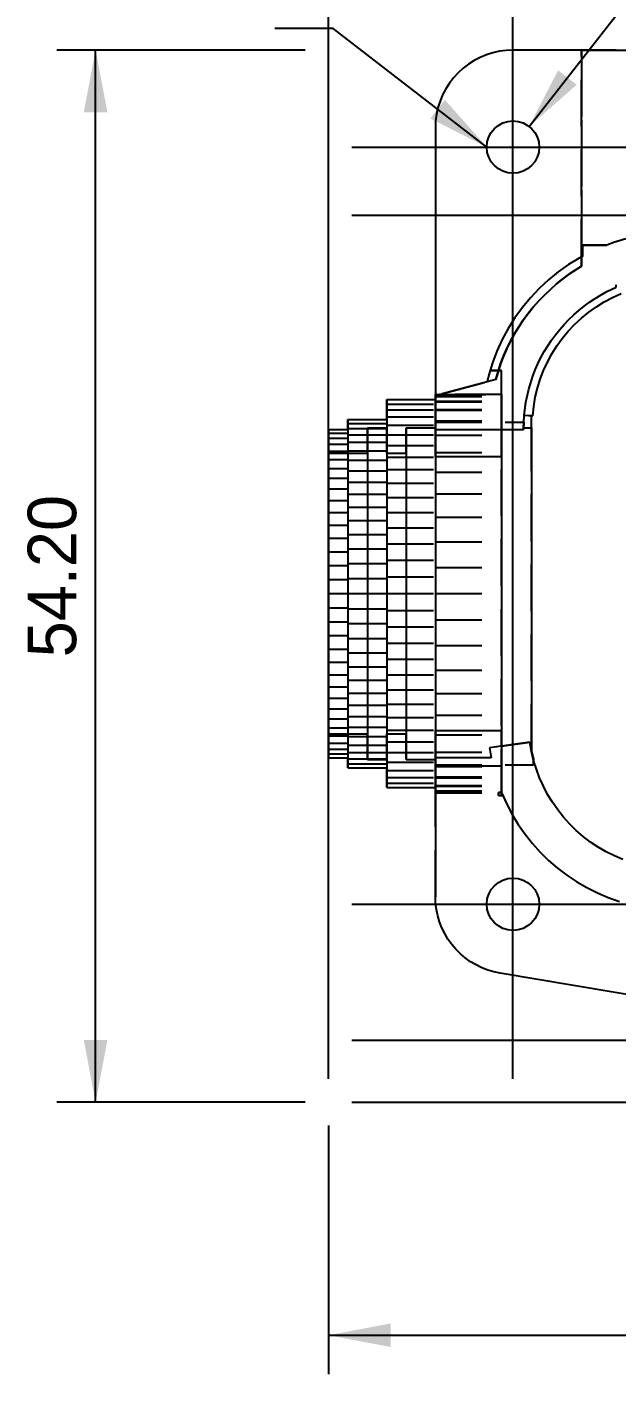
# Model space of a CAD drawing. Header units: millimetres. Extents: x -113 to 601, y 5 to 415.
# Drawn here: x 101.8 to 132.1, y 209.8 to 279.2 of the extents above; entities that cross this region are included whole.
import ezdxf
from ezdxf.enums import TextEntityAlignment as Align

# ---------------------------------------------------------------- set-up
doc = ezdxf.new("R2010")
doc.units = ezdxf.units.MM
doc.linetypes.add('CENTER', pattern=[11.2, 7, -1.4, 1.4, -1.4])
doc.linetypes.add('HIDDEN', pattern=[3.6, 2.4, -1.2])
for name, color, linetype in [('CENTER', 4, 'CENTER'), ('DIM', 3, 'CONTINUOUS'), ('HIDDEN', 8, 'HIDDEN'), ('TEXT', 3, 'CONTINUOUS'), ('VISIBLE', 7, 'CONTINUOUS')]:
    doc.layers.add(name, color=color, linetype=linetype)

msp = doc.modelspace()

# ---------------------------------------------------------------- linework, layer by layer
at = {"layer": 'CENTER'}
for p, q in [((126.817457, 273.4725), (126.817457, 275.95)), ((123.867457, 273), (126.344957, 273)), ((127.289957, 273), (129.767457, 273)), ((126.817457, 270.05), (126.817457, 272.5275)), ((126.817457, 234.4725), (126.817457, 236.95)), ((123.867457, 234), (126.344957, 234)), ((127.289957, 234), (129.767457, 234)), ((126.817457, 231.05), (126.817457, 233.5275))]:
    msp.add_line(p, q, dxfattribs=at)
at = {"layer": 'DIM'}
for p, q in [((127.6486, 274.063815), (158.850168, 314)), ((117.317457, 225), (117.317457, 306.5)), ((117.317457, 225), (117.317457, 300)), ((117.317457, 225), (117.317457, 293.5)), ((126.817457, 225), (126.817457, 293.5)), ((117.317457, 225), (117.317457, 287)), ((126.817457, 225), (126.817457, 287)), ((117.554607, 279.114475), (114.554607, 279.114475)), ((125.467457, 273), (117.554607, 279.114475)), ((116.117457, 278), (103.317457, 278)), ((105.317457, 223.8), (105.317457, 278)), ((118.517457, 273), (200.817457, 273)), ((118.517457, 269.5), (220.317457, 269.5)), ((118.517457, 234), (207.317457, 234)), ((118.517457, 227), (213.817457, 227)), ((116.117457, 223.8), (103.317457, 223.8)), ((118.517457, 223.8), (200.817457, 223.8)), ((118.517457, 223.8), (207.317457, 223.8)), ((118.517457, 223.8), (213.817457, 223.8)), ((118.517457, 223.8), (220.317457, 223.8)), ((117.317457, 222.6), (117.317457, 209.8)), ((117.317457, 211.8), (190.817457, 211.8))]:
    msp.add_line(p, q, dxfattribs=at)
for points in [[(105.317457, 278), (104.709457, 274.8), (105.925457, 274.8)], [(127.6486, 274.063815), (130.097828, 276.211127), (129.139607, 276.959771)], [(125.467457, 273), (123.307106, 275.437733), (122.563585, 274.475531)], [(105.317457, 223.8), (105.925457, 227), (104.709457, 227)], [(117.317457, 211.8), (120.517457, 211.192), (120.517457, 212.408)]]:
    msp.add_solid(points, dxfattribs=at)
at = {"layer": 'HIDDEN'}
for p, q in [((130.353457, 278), (126.817457, 278)), ((130.353457, 278), (130.353457, 267.353822)), ((130.353457, 266.87), (130.353457, 278)), ((130.357457, 278), (130.353457, 278)), ((130.357457, 267.355938), (130.357457, 278)), ((130.357457, 278), (168.387457, 278)), ((130.357457, 267.355938), (130.357457, 278)), ((122.817457, 274), (122.817457, 258.88914)), ((130.417457, 267.387673), (130.417457, 267.95)), ((130.417457, 267.387673), (130.417457, 267.95)), ((131.644578, 267.95), (130.417457, 267.95)), ((130.417457, 267.95), (131.644578, 267.95)), ((132.010276, 268.08582), (131.644578, 267.95)), ((132.010276, 268.08582), (131.644578, 267.95)), ((132.634168, 268.272107), (132.010276, 268.08582)), ((132.217457, 268.147682), (132.010276, 268.08582)), ((130.230103, 267.288578), (129.675684, 266.947164)), ((130.230103, 267.288578), (129.675684, 266.947164)), ((130.417457, 267.387673), (130.230103, 267.288578)), ((130.353457, 267.353822), (130.230103, 267.288578)), ((130.353457, 267.353822), (130.357457, 267.355938)), ((130.353457, 267.353822), (130.353457, 266.87)), ((130.417457, 267.387673), (130.357457, 267.355938)), ((129.144782, 266.57022), (128.63967, 266.15936)), ((129.144782, 266.57022), (128.63967, 266.15936)), ((129.675684, 266.947164), (129.144782, 266.57022)), ((129.675684, 266.947164), (129.144782, 266.57022)), ((129.730457, 266.468), (129.389457, 266.218)), ((129.389457, 266.218), (129.730457, 266.468)), ((130.353457, 266.87), (129.730457, 266.468)), ((129.730457, 266.468), (130.353457, 266.87)), ((128.63967, 266.15936), (128.162511, 265.716344)), ((128.63967, 266.15936), (128.162511, 265.716344)), ((129.059457, 265.953), (128.741457, 265.674)), ((128.741457, 265.674), (129.059457, 265.953)), ((129.389457, 266.218), (129.059457, 265.953)), ((129.059457, 265.953), (129.389457, 266.218)), ((127.715348, 265.243069), (127.300096, 264.741562)), ((127.715348, 265.243069), (127.300096, 264.741562)), ((128.162511, 265.716344), (127.715348, 265.243069)), ((128.162511, 265.716344), (127.715348, 265.243069)), ((128.143457, 265.076), (127.864457, 264.758)), ((127.864457, 264.758), (128.143457, 265.076)), ((128.435457, 265.382), (128.143457, 265.076)), ((128.143457, 265.076), (128.435457, 265.382)), ((128.741457, 265.674), (128.435457, 265.382)), ((128.435457, 265.382), (128.741457, 265.674)), ((127.300096, 264.741562), (126.918534, 264.213969)), ((127.300096, 264.741562), (126.918534, 264.213969)), ((127.599457, 264.428), (127.349457, 264.087)), ((127.349457, 264.087), (127.599457, 264.428)), ((127.864457, 264.758), (127.599457, 264.428)), ((127.599457, 264.428), (127.864457, 264.758)), ((126.918534, 264.213969), (126.572294, 263.662551)), ((126.918534, 264.213969), (126.572294, 263.662551)), ((127.114457, 263.736), (126.895457, 263.374)), ((126.895457, 263.374), (127.114457, 263.736)), ((127.349457, 264.087), (127.114457, 263.736)), ((127.114457, 263.736), (127.349457, 264.087)), ((126.262861, 263.089668), (125.991558, 262.497774)), ((126.262861, 263.089668), (125.991558, 262.497774)), ((126.572294, 263.662551), (126.262861, 263.089668)), ((126.572294, 263.662551), (126.262861, 263.089668)), ((126.692457, 263.003), (126.505457, 262.624)), ((126.505457, 262.624), (126.692457, 263.003)), ((126.895457, 263.374), (126.692457, 263.003)), ((126.692457, 263.003), (126.895457, 263.374)), ((125.991558, 262.497774), (125.759548, 261.889403)), ((125.991558, 262.497774), (125.759548, 261.889403)), ((126.505457, 262.624), (126.334457, 262.237)), ((126.334457, 262.237), (126.505457, 262.624)), ((125.759548, 261.889403), (125.567824, 261.267161)), ((125.759548, 261.889403), (125.639566, 261.5)), ((126.181457, 261.843), (125.927457, 261.036)), ((125.927457, 261.036), (126.181457, 261.843)), ((126.334457, 262.237), (126.181457, 261.843)), ((126.181457, 261.843), (126.334457, 262.237)), ((123.024298, 260.25), (125.927457, 261.036)), ((125.484334, 260.916029), (123.024298, 260.25)), ((125.567824, 261.267161), (125.484334, 260.916029)), ((125.567824, 261.267161), (125.484334, 260.916029)), ((125.927457, 261.036), (125.484334, 260.916029)), ((125.639566, 261.5), (125.567824, 261.267161)), ((125.639566, 261.5), (126.217457, 261.5)), ((126.217457, 261.5), (125.639566, 261.5)), ((126.217457, 260.25), (126.217457, 261.5)), ((126.217457, 239.6), (126.217457, 261.5)), ((122.817457, 260.254807), (122.817457, 260.174636)), ((122.817457, 260.254807), (123.042053, 260.254807)), ((122.817457, 260.158143), (122.817457, 260.254807)), ((123.024298, 260.25), (123.042053, 260.254807)), ((123.042053, 260.254807), (123.024298, 260.25)), ((126.217457, 260.25), (123.024298, 260.25)), ((126.217457, 260.25), (123.024298, 260.25)), ((123.024298, 260.25), (126.217457, 260.25)), ((123.024298, 260.25), (126.217457, 260.25)), ((126.217457, 260.25), (126.217457, 260.174636)), ((126.217457, 260.158143), (126.217457, 260.25)), ((126.217457, 258.88914), (126.217457, 260.25)), ((120.317457, 259.993749), (120.317457, 259.765424)), ((120.317457, 259.765424), (120.317457, 259.468173)), ((120.317457, 259.765424), (122.817457, 259.765424)), ((122.817457, 260.174636), (126.217457, 260.174636)), ((122.817457, 260.174636), (122.817457, 259.97769)), ((122.817457, 260.158143), (126.217457, 260.158143)), ((122.817457, 259.886312), (122.817457, 260.158143)), ((122.817457, 259.993749), (122.817457, 259.9396)), ((122.817457, 259.97769), (122.817457, 259.993749)), ((122.817457, 259.97769), (122.817457, 259.9396)), ((122.817457, 258.546381), (122.817457, 259.97769)), ((122.817457, 259.9396), (122.817457, 259.870039)), ((122.817457, 259.9396), (122.817457, 259.919014)), ((122.817457, 259.919014), (122.817457, 259.870039)), ((122.817457, 259.919014), (126.217457, 259.919014)), ((122.817457, 259.886312), (126.217457, 259.886312)), ((122.817457, 259.444), (122.817457, 259.886312)), ((122.817457, 259.870039), (122.817457, 259.765424)), ((122.817457, 259.870039), (122.817457, 259.518525)), ((122.817457, 259.765424), (122.817457, 259.518525)), ((126.217457, 260.174636), (126.217457, 259.919014)), ((126.217457, 259.886312), (126.217457, 260.158143)), ((126.217457, 259.919014), (126.217457, 259.492348)), ((126.217457, 259.444), (126.217457, 259.886312)), ((127.39051, 259.193817), (127.477457, 259.855)), ((118.317457, 258.969732), (118.317457, 258.76903)), ((120.317457, 259.468173), (120.317457, 259.104095)), ((120.317457, 259.468173), (122.817457, 259.468173)), ((120.317457, 259.104095), (120.317457, 258.67576)), ((120.317457, 259.104095), (122.817457, 259.104095)), ((120.317457, 258.969732), (120.317457, 258.76903)), ((122.817457, 259.518525), (122.817457, 259.481676)), ((122.817457, 259.518525), (122.817457, 259.492348)), ((122.817457, 259.492348), (122.817457, 259.481676)), ((122.817457, 259.492348), (126.217457, 259.492348)), ((122.817457, 259.481676), (122.817457, 259.468173)), ((122.817457, 259.481676), (122.817457, 258.961657)), ((122.817457, 259.468173), (122.817457, 259.104095)), ((122.817457, 259.444), (126.217457, 259.444)), ((122.817457, 258.88914), (122.817457, 259.444)), ((122.817457, 259.104095), (122.817457, 258.961657)), ((122.817457, 258.961657), (122.817457, 258.824906)), ((122.817457, 258.961657), (122.817457, 258.901995)), ((122.817457, 258.901995), (122.817457, 258.824906)), ((122.817457, 258.901995), (126.217457, 258.901995)), ((122.817457, 258.88914), (126.217457, 258.88914)), ((126.217457, 259.492348), (126.217457, 258.901995)), ((126.217457, 258.88914), (126.217457, 259.444)), ((126.217457, 258.901995), (126.217457, 258.158136)), ((127.360218, 258.546381), (127.386457, 259.163)), ((127.386457, 259.163), (127.39051, 259.193817)), ((127.39051, 259.193817), (127.767457, 259.167458)), ((127.767457, 241.901693), (127.767457, 259.167458)), ((127.767457, 259.167458), (127.835362, 259.16271)), ((117.317457, 258.456719), (117.317457, 258.260016)), ((117.317457, 258.260016), (118.317457, 258.260016)), ((117.317457, 258.260016), (117.317457, 258.005535)), ((118.317457, 258.76903), (118.317457, 258.505807)), ((118.317457, 258.76903), (120.317457, 258.76903)), ((118.317457, 258.505807), (118.317457, 258.181938)), ((118.317457, 258.505807), (120.317457, 258.505807)), ((118.317457, 258.456719), (118.317457, 258.260016)), ((118.317457, 258.260016), (118.317457, 258.005535)), ((118.317457, 258.181938), (118.317457, 257.799734)), ((118.317457, 258.181938), (120.317457, 258.181938)), ((119.317457, 258.546381), (119.317457, 250)), ((120.317457, 258.76903), (120.317457, 258.505807)), ((120.317457, 258.67576), (120.317457, 258.186192)), ((120.317457, 258.67576), (122.817457, 258.67576)), ((120.317457, 258.546381), (120.317457, 250)), ((120.317457, 258.505807), (120.317457, 258.181938)), ((120.317457, 258.186192), (120.317457, 257.638844)), ((120.317457, 258.186192), (122.817457, 258.186192)), ((120.317457, 258.181938), (120.317457, 257.799734)), ((121.317457, 258.546381), (121.317457, 250)), ((122.817457, 257.056247), (122.817457, 258.825)), ((122.817457, 258.825), (122.817457, 258.546381)), ((122.817457, 258.825), (127.372074, 258.825)), ((122.817457, 258.824906), (122.817457, 258.67576)), ((122.817457, 258.824906), (122.817457, 258.168033)), ((122.817457, 258.67576), (122.817457, 258.186192)), ((122.817457, 258.458), (126.217457, 258.458)), ((122.817457, 258.186192), (122.817457, 258.168033)), ((122.817457, 258.168033), (122.817457, 258.115162)), ((122.817457, 258.168033), (122.817457, 258.158136)), ((122.817457, 258.158136), (122.817457, 258.115162)), ((122.817457, 258.158136), (126.217457, 258.158136)), ((126.217457, 258.458), (127.356457, 258.458)), ((126.217457, 258.158136), (126.217457, 257.273597)), ((127.372075, 258.825), (127.356457, 258.458)), ((127.360218, 258.546381), (127.372075, 258.825)), ((117.317457, 258.005535), (118.317457, 258.005535)), ((117.317457, 258.005535), (117.317457, 257.695056)), ((117.317457, 257.695056), (117.317457, 257.330749)), ((117.317457, 257.695056), (118.317457, 257.695056)), ((118.317457, 258.005535), (118.317457, 257.695056)), ((118.317457, 257.799734), (118.317457, 257.36192)), ((118.317457, 257.799734), (120.317457, 257.799734)), ((118.317457, 257.695056), (118.317457, 257.330749)), ((120.317457, 257.799734), (120.317457, 257.36192)), ((120.317457, 257.638844), (120.317457, 257.037582)), ((120.317457, 257.638844), (122.817457, 257.638844)), ((122.817457, 258.115162), (122.817457, 257.638844)), ((122.817457, 258.115162), (122.817457, 257.374263)), ((122.817457, 257.638844), (122.817457, 257.374263)), ((117.317457, 257.330749), (117.317457, 256.915164)), ((117.317457, 257.330749), (118.317457, 257.330749)), ((117.317457, 256.915164), (117.317457, 256.451208)), ((117.317457, 256.915164), (118.317457, 256.915164)), ((118.317457, 257.36192), (118.317457, 256.871616)), ((118.317457, 257.36192), (120.317457, 257.36192)), ((118.317457, 257.330749), (118.317457, 256.915164)), ((118.317457, 256.915164), (118.317457, 256.451208)), ((118.317457, 256.871616), (118.317457, 256.332319)), ((118.317457, 256.871616), (120.317457, 256.871616)), ((120.317457, 257.36192), (120.317457, 256.871616)), ((120.317457, 257.037582), (120.317457, 256.386647)), ((120.317457, 257.037582), (122.817457, 257.037582)), ((120.317457, 256.871616), (120.317457, 256.332319)), ((122.817457, 257.374263), (122.817457, 257.18868)), ((122.817457, 257.374263), (122.817457, 257.273597)), ((122.817457, 257.273597), (122.817457, 257.18868)), ((122.817457, 257.273597), (126.217457, 257.273597)), ((122.817457, 257.18868), (122.817457, 257.037582)), ((122.817457, 257.18868), (122.817457, 256.307282)), ((122.817457, 257.037582), (122.817457, 256.386647)), ((126.217457, 257.273597), (126.217457, 256.263632)), ((117.317457, 256.451208), (117.317457, 255.942126)), ((117.317457, 256.451208), (118.317457, 256.451208)), ((118.317457, 256.451208), (118.317457, 255.942126)), ((118.317457, 256.332319), (118.317457, 255.747874)), ((118.317457, 256.332319), (120.317457, 256.332319)), ((120.317457, 256.386647), (120.317457, 255.690636)), ((120.317457, 256.386647), (122.817457, 256.386647)), ((120.317457, 256.332319), (120.317457, 255.747874)), ((122.817457, 256.386647), (122.817457, 256.307282)), ((122.817457, 256.307282), (122.817457, 256.148974)), ((122.817457, 256.307282), (122.817457, 256.263632)), ((122.817457, 256.263632), (122.817457, 256.148974)), ((122.817457, 256.263632), (126.217457, 256.263632)), ((122.817457, 256.148974), (122.817457, 255.690636)), ((122.817457, 256.148974), (122.817457, 255.272256)), ((126.217457, 256.263632), (126.217457, 255.145657)), ((117.317457, 255.942126), (117.317457, 255.391479)), ((117.317457, 255.942126), (118.317457, 255.942126)), ((117.317457, 255.391479), (117.317457, 254.803119)), ((117.317457, 255.391479), (118.317457, 255.391479)), ((118.317457, 255.942126), (118.317457, 255.391479)), ((118.317457, 255.747874), (118.317457, 255.122447)), ((118.317457, 255.747874), (120.317457, 255.747874)), ((118.317457, 255.391479), (118.317457, 254.803119)), ((120.317457, 255.747874), (120.317457, 255.122447)), ((120.317457, 255.690636), (120.317457, 254.954459)), ((120.317457, 255.690636), (122.817457, 255.690636)), ((122.817457, 255.690636), (122.817457, 255.272256)), ((117.317457, 254.803119), (117.317457, 254.181161)), ((117.317457, 254.803119), (118.317457, 254.803119)), ((118.317457, 255.122447), (118.317457, 254.460498)), ((118.317457, 255.122447), (120.317457, 255.122447)), ((118.317457, 254.803119), (118.317457, 254.181161)), ((120.317457, 255.122447), (120.317457, 254.460498)), ((120.317457, 254.954459), (120.317457, 254.183314)), ((120.317457, 254.954459), (122.817457, 254.954459)), ((122.817457, 255.272256), (122.817457, 255.074168)), ((122.817457, 255.272256), (122.817457, 255.145657)), ((122.817457, 255.145657), (122.817457, 255.074168)), ((122.817457, 255.145657), (126.217457, 255.145657)), ((122.817457, 255.074168), (122.817457, 254.954459)), ((122.817457, 255.074168), (122.817457, 254.023729)), ((122.817457, 254.954459), (122.817457, 254.183314)), ((126.217457, 255.145657), (126.217457, 253.93895)), ((117.317457, 254.181161), (117.317457, 253.529956)), ((117.317457, 254.181161), (118.317457, 254.181161)), ((118.317457, 254.460498), (118.317457, 253.766747)), ((118.317457, 254.460498), (120.317457, 254.460498)), ((118.317457, 254.181161), (118.317457, 253.529956)), ((120.317457, 254.460498), (120.317457, 253.766747)), ((120.317457, 254.183314), (120.317457, 253.382642)), ((120.317457, 254.183314), (122.817457, 254.183314)), ((122.817457, 254.183314), (122.817457, 254.023729)), ((122.817457, 254.023729), (122.817457, 253.791532)), ((122.817457, 254.023729), (122.817457, 253.93895)), ((117.317457, 253.529956), (117.317457, 252.85406)), ((117.317457, 253.529956), (118.317457, 253.529956)), ((118.317457, 253.766747), (118.317457, 253.04614)), ((118.317457, 253.766747), (120.317457, 253.766747)), ((118.317457, 253.529956), (118.317457, 252.85406)), ((120.317457, 253.766747), (120.317457, 253.04614)), ((120.317457, 253.382642), (120.317457, 252.558096)), ((120.317457, 253.382642), (122.817457, 253.382642)), ((122.817457, 253.93895), (122.817457, 253.791532)), ((122.817457, 253.93895), (126.217457, 253.93895)), ((122.817457, 253.791532), (122.817457, 253.382642)), ((122.817457, 253.791532), (122.817457, 252.775131)), ((122.817457, 253.382642), (122.817457, 252.775131)), ((126.217457, 253.93895), (126.217457, 252.66432)), ((117.317457, 252.85406), (117.317457, 252.158199)), ((117.317457, 252.85406), (118.317457, 252.85406)), ((118.317457, 253.04614), (118.317457, 252.303814)), ((118.317457, 253.04614), (120.317457, 253.04614)), ((118.317457, 252.85406), (118.317457, 252.158199)), ((120.317457, 253.04614), (120.317457, 252.303814)), ((122.817457, 252.775131), (122.817457, 252.623557)), ((122.817457, 252.775131), (122.817457, 252.66432)), ((122.817457, 252.66432), (122.817457, 252.623557)), ((122.817457, 252.66432), (126.217457, 252.66432)), ((122.817457, 252.623557), (122.817457, 252.558096)), ((122.817457, 252.623557), (122.817457, 251.46673)), ((126.217457, 252.66432), (126.217457, 251.343746)), ((117.317457, 252.158199), (117.317457, 251.447241)), ((117.317457, 252.158199), (118.317457, 252.158199)), ((118.317457, 252.303814), (118.317457, 251.545063)), ((118.317457, 252.303814), (120.317457, 252.303814)), ((118.317457, 252.158199), (118.317457, 251.447241)), ((120.317457, 252.558096), (120.317457, 251.715495)), ((120.317457, 252.558096), (122.817457, 252.558096)), ((120.317457, 252.303814), (120.317457, 251.545063)), ((122.817457, 252.558096), (122.817457, 251.715495)), ((117.317457, 251.447241), (117.317457, 250.72616)), ((117.317457, 251.447241), (118.317457, 251.447241)), ((118.317457, 251.545063), (118.317457, 250.775295)), ((118.317457, 251.545063), (120.317457, 251.545063)), ((118.317457, 251.447241), (118.317457, 250.72616)), ((120.317457, 251.715495), (120.317457, 250.860785)), ((120.317457, 251.715495), (122.817457, 251.715495)), ((120.317457, 251.545063), (120.317457, 250.775295)), ((122.817457, 251.715495), (122.817457, 251.46673)), ((122.817457, 251.46673), (122.817457, 251.196427)), ((122.817457, 251.46673), (122.817457, 251.343746)), ((122.817457, 251.343746), (122.817457, 251.196427)), ((122.817457, 251.343746), (126.217457, 251.343746)), ((122.817457, 251.196427), (122.817457, 250.860785)), ((122.817457, 251.196427), (122.817457, 250)), ((126.217457, 251.343746), (126.217457, 250)), ((117.317457, 250.72616), (117.317457, 250)), ((117.317457, 250.72616), (118.317457, 250.72616)), ((118.317457, 250.775295), (118.317457, 250)), ((118.317457, 250.775295), (120.317457, 250.775295)), ((118.317457, 250.72616), (118.317457, 250)), ((120.317457, 250.860785), (120.317457, 250)), ((120.317457, 250.860785), (122.817457, 250.860785)), ((120.317457, 250.775295), (120.317457, 250)), ((122.817457, 250.860785), (122.817457, 250)), ((117.317457, 250), (117.317457, 249.27384)), ((117.317457, 250), (118.317457, 250)), ((118.317457, 250), (118.317457, 249.27384)), ((118.317457, 250), (118.317457, 249.224705)), ((118.317457, 250), (120.317457, 250)), ((119.317457, 250), (119.317457, 241.453619)), ((120.317457, 250), (120.317457, 249.224705)), ((120.317457, 250), (120.317457, 249.139215)), ((120.317457, 250), (122.817457, 250)), ((120.317457, 250), (120.317457, 241.453619)), ((121.317457, 250), (121.317457, 241.453619)), ((122.817457, 250), (122.817457, 249.139215)), ((122.817457, 250), (122.817457, 248.803573)), ((122.817457, 250), (126.217457, 250)), ((126.217457, 250), (126.217457, 248.656254)), ((117.317457, 249.27384), (117.317457, 248.552759)), ((117.317457, 249.27384), (118.317457, 249.27384)), ((118.317457, 249.27384), (118.317457, 248.552759)), ((118.317457, 249.224705), (118.317457, 248.454937)), ((118.317457, 249.224705), (120.317457, 249.224705)), ((120.317457, 249.224705), (120.317457, 248.454937)), ((120.317457, 249.139215), (120.317457, 248.284505)), ((120.317457, 249.139215), (122.817457, 249.139215)), ((122.817457, 249.139215), (122.817457, 248.803573)), ((117.317457, 248.552759), (117.317457, 247.841801)), ((117.317457, 248.552759), (118.317457, 248.552759)), ((118.317457, 248.552759), (118.317457, 247.841801)), ((118.317457, 248.454937), (118.317457, 247.696186)), ((118.317457, 248.454937), (120.317457, 248.454937)), ((120.317457, 248.454937), (120.317457, 247.696186)), ((122.817457, 248.803573), (122.817457, 248.53327)), ((122.817457, 248.803573), (122.817457, 248.656254)), ((122.817457, 248.656254), (122.817457, 248.53327)), ((122.817457, 248.656254), (126.217457, 248.656254)), ((122.817457, 248.53327), (122.817457, 248.284505)), ((122.817457, 248.53327), (122.817457, 247.376443)), ((126.217457, 248.656254), (126.217457, 247.33568)), ((117.317457, 247.841801), (117.317457, 247.14594)), ((117.317457, 247.841801), (118.317457, 247.841801)), ((118.317457, 247.841801), (118.317457, 247.14594)), ((120.317457, 248.284505), (120.317457, 247.441904)), ((120.317457, 248.284505), (122.817457, 248.284505)), ((122.817457, 248.284505), (122.817457, 247.441904)), ((117.317457, 247.14594), (117.317457, 246.470044)), ((117.317457, 247.14594), (118.317457, 247.14594)), ((118.317457, 247.696186), (118.317457, 246.95386)), ((118.317457, 247.696186), (120.317457, 247.696186)), ((118.317457, 247.14594), (118.317457, 246.470044)), ((120.317457, 247.696186), (120.317457, 246.95386)), ((120.317457, 247.441904), (120.317457, 246.617358)), ((120.317457, 247.441904), (122.817457, 247.441904)), ((122.817457, 247.441904), (122.817457, 247.376443)), ((122.817457, 247.376443), (122.817457, 247.224869)), ((122.817457, 247.376443), (122.817457, 247.33568)), ((122.817457, 247.33568), (122.817457, 247.224869)), ((122.817457, 247.33568), (126.217457, 247.33568)), ((122.817457, 247.224869), (122.817457, 246.617358)), ((122.817457, 247.224869), (122.817457, 246.208468)), ((126.217457, 247.33568), (126.217457, 246.06105)), ((117.317457, 246.470044), (117.317457, 245.818839)), ((117.317457, 246.470044), (118.317457, 246.470044)), ((118.317457, 246.95386), (118.317457, 246.233253)), ((118.317457, 246.95386), (120.317457, 246.95386)), ((118.317457, 246.470044), (118.317457, 245.818839)), ((120.317457, 246.95386), (120.317457, 246.233253)), ((120.317457, 246.617358), (120.317457, 245.816686)), ((120.317457, 246.617358), (122.817457, 246.617358)), ((122.817457, 246.617358), (122.817457, 246.208468)), ((117.317457, 245.818839), (117.317457, 245.196881)), ((117.317457, 245.818839), (118.317457, 245.818839)), ((118.317457, 246.233253), (118.317457, 245.539502)), ((118.317457, 246.233253), (120.317457, 246.233253)), ((118.317457, 245.818839), (118.317457, 245.196881)), ((120.317457, 246.233253), (120.317457, 245.539502)), ((120.317457, 245.816686), (120.317457, 245.045541)), ((120.317457, 245.816686), (122.817457, 245.816686)), ((122.817457, 246.208468), (122.817457, 245.976271)), ((122.817457, 246.208468), (122.817457, 246.06105)), ((122.817457, 246.06105), (122.817457, 245.976271)), ((122.817457, 246.06105), (126.217457, 246.06105)), ((122.817457, 245.976271), (122.817457, 245.816686)), ((122.817457, 245.976271), (122.817457, 244.925832)), ((122.817457, 245.816686), (122.817457, 245.045541)), ((126.217457, 246.06105), (126.217457, 244.854343)), ((117.317457, 245.196881), (117.317457, 244.608521)), ((117.317457, 245.196881), (118.317457, 245.196881)), ((118.317457, 245.539502), (118.317457, 244.877553)), ((118.317457, 245.539502), (120.317457, 245.539502)), ((118.317457, 245.196881), (118.317457, 244.608521)), ((120.317457, 245.539502), (120.317457, 244.877553)), ((120.317457, 245.045541), (120.317457, 244.309364)), ((120.317457, 245.045541), (122.817457, 245.045541)), ((122.817457, 245.045541), (122.817457, 244.925832)), ((117.317457, 244.608521), (117.317457, 244.057874)), ((117.317457, 244.608521), (118.317457, 244.608521)), ((118.317457, 244.877553), (118.317457, 244.252126)), ((118.317457, 244.877553), (120.317457, 244.877553)), ((118.317457, 244.608521), (118.317457, 244.057874)), ((120.317457, 244.877553), (120.317457, 244.252126)), ((120.317457, 244.309364), (120.317457, 243.613353)), ((120.317457, 244.309364), (122.817457, 244.309364)), ((122.817457, 244.925832), (122.817457, 244.727744)), ((122.817457, 244.925832), (122.817457, 244.854343)), ((122.817457, 244.854343), (122.817457, 244.727744)), ((122.817457, 244.854343), (126.217457, 244.854343)), ((122.817457, 244.727744), (122.817457, 244.309364)), ((122.817457, 244.727744), (122.817457, 243.851026)), ((122.817457, 244.309364), (122.817457, 243.851026)), ((126.217457, 244.854343), (126.217457, 243.736368)), ((117.317457, 244.057874), (117.317457, 243.548792)), ((117.317457, 244.057874), (118.317457, 244.057874)), ((118.317457, 244.252126), (118.317457, 243.667681)), ((118.317457, 244.252126), (120.317457, 244.252126)), ((118.317457, 244.057874), (118.317457, 243.548792)), ((118.317457, 243.667681), (118.317457, 243.128384)), ((118.317457, 243.667681), (120.317457, 243.667681)), ((120.317457, 244.252126), (120.317457, 243.667681)), ((120.317457, 243.667681), (120.317457, 243.128384)), ((120.317457, 243.613353), (120.317457, 242.962418)), ((120.317457, 243.613353), (122.817457, 243.613353)), ((122.817457, 243.851026), (122.817457, 243.692718)), ((122.817457, 243.851026), (122.817457, 243.736368)), ((122.817457, 243.736368), (122.817457, 243.692718)), ((122.817457, 243.736368), (126.217457, 243.736368)), ((122.817457, 243.692718), (122.817457, 243.613353)), ((122.817457, 243.692718), (122.817457, 242.81132)), ((122.817457, 243.613353), (122.817457, 242.962418)), ((126.217457, 243.736368), (126.217457, 242.726403)), ((117.317457, 243.548792), (117.317457, 243.084836)), ((117.317457, 243.548792), (118.317457, 243.548792)), ((117.317457, 243.084836), (117.317457, 242.669251)), ((117.317457, 243.084836), (118.317457, 243.084836)), ((118.317457, 243.548792), (118.317457, 243.084836)), ((118.317457, 243.128384), (118.317457, 242.63808)), ((118.317457, 243.128384), (120.317457, 243.128384)), ((118.317457, 243.084836), (118.317457, 242.669251)), ((120.317457, 243.128384), (120.317457, 242.63808)), ((120.317457, 242.962418), (120.317457, 242.361156)), ((120.317457, 242.962418), (122.817457, 242.962418)), ((122.817457, 242.962418), (122.817457, 242.81132)), ((122.817457, 241.175), (122.817457, 242.943753)), ((117.317457, 242.669251), (117.317457, 242.304944)), ((117.317457, 242.669251), (118.317457, 242.669251)), ((117.317457, 242.304944), (117.317457, 241.994465)), ((117.317457, 242.304944), (118.317457, 242.304944)), ((118.317457, 242.669251), (118.317457, 242.304944)), ((118.317457, 242.63808), (118.317457, 242.200266)), ((118.317457, 242.63808), (120.317457, 242.63808)), ((118.317457, 242.304944), (118.317457, 241.994465)), ((118.317457, 242.200266), (118.317457, 241.818062)), ((118.317457, 242.200266), (120.317457, 242.200266)), ((120.317457, 242.63808), (120.317457, 242.200266)), ((120.317457, 242.361156), (120.317457, 241.813808)), ((120.317457, 242.361156), (122.817457, 242.361156)), ((120.317457, 242.200266), (120.317457, 241.818062)), ((122.817457, 242.81132), (122.817457, 242.625737)), ((122.817457, 242.81132), (122.817457, 242.726403)), ((122.817457, 242.726403), (122.817457, 242.625737)), ((122.817457, 242.726403), (126.217457, 242.726403)), ((122.817457, 242.625737), (122.817457, 242.361156)), ((122.817457, 242.625737), (122.817457, 241.884838)), ((122.817457, 242.361156), (122.817457, 241.884838)), ((126.217457, 242.726403), (126.217457, 241.841864)), ((126.217457, 242.135132), (127.69142, 242.342284)), ((117.317457, 241.994465), (117.317457, 241.739984)), ((117.317457, 241.994465), (118.317457, 241.994465)), ((117.317457, 241.739984), (117.317457, 241.543281)), ((117.317457, 241.739984), (118.317457, 241.739984)), ((118.317457, 241.994465), (118.317457, 241.739984)), ((118.317457, 241.818062), (118.317457, 241.494193)), ((118.317457, 241.818062), (120.317457, 241.818062)), ((118.317457, 241.739984), (118.317457, 241.543281)), ((118.317457, 241.494193), (118.317457, 241.23097)), ((118.317457, 241.494193), (120.317457, 241.494193)), ((120.317457, 241.818062), (120.317457, 241.494193)), ((120.317457, 241.813808), (120.317457, 241.32424)), ((120.317457, 241.813808), (122.817457, 241.813808)), ((120.317457, 241.494193), (120.317457, 241.23097)), ((122.817457, 241.884838), (122.817457, 241.831967)), ((122.817457, 241.884838), (122.817457, 241.841864)), ((122.817457, 241.841864), (122.817457, 241.831967)), ((122.817457, 241.841864), (126.217457, 241.841864)), ((122.817457, 241.831967), (122.817457, 241.813808)), ((122.817457, 241.831967), (122.817457, 241.175094)), ((122.817457, 241.813808), (122.817457, 241.32424)), ((126.217457, 242.135132), (125.611857, 242.050021)), ((126.217457, 241.841864), (126.217457, 241.098005)), ((127.772241, 241.873973), (127.767457, 241.901693)), ((127.772241, 241.873973), (127.767457, 241.901693)), ((127.772241, 241.873973), (127.867457, 241.473523)), ((127.867457, 241.473523), (127.772241, 241.873973)), ((118.317457, 241.23097), (118.317457, 241.030268)), ((118.317457, 241.23097), (120.317457, 241.23097)), ((120.317457, 241.32424), (120.317457, 240.895905)), ((120.317457, 241.32424), (122.817457, 241.32424)), ((120.317457, 241.23097), (120.317457, 241.030268)), ((120.317457, 240.895905), (120.317457, 240.531827)), ((120.317457, 240.895905), (122.817457, 240.895905)), ((122.817457, 240.02231), (122.817457, 241.453619)), ((122.817457, 241.453619), (122.817457, 241.175)), ((122.817457, 241.32424), (122.817457, 241.175094)), ((122.817457, 241.175094), (122.817457, 241.038343)), ((122.817457, 241.175094), (122.817457, 241.098005)), ((122.817457, 241.175), (127.867457, 241.175)), ((122.817457, 240.556), (122.817457, 241.11086)), ((126.217457, 241.11086), (122.817457, 241.11086)), ((122.817457, 234.39), (122.817457, 241.11086)), ((122.817457, 241.098005), (122.817457, 241.038343)), ((122.817457, 241.098005), (126.217457, 241.098005)), ((122.817457, 241.038343), (122.817457, 240.895905)), ((122.817457, 241.038343), (122.817457, 240.518324)), ((122.817457, 240.895905), (122.817457, 240.531827)), ((126.217457, 240.556), (126.217457, 241.11086)), ((126.217457, 239.787734), (126.217457, 241.11086)), ((126.217457, 241.098005), (126.217457, 240.507652)), ((127.867457, 241.473523), (127.867457, 241.175)), ((127.867457, 241.175), (127.867457, 241.473523)), ((120.317457, 240.531827), (120.317457, 240.234576)), ((120.317457, 240.531827), (122.817457, 240.531827)), ((120.317457, 240.234576), (120.317457, 240.006251)), ((120.317457, 240.234576), (122.817457, 240.234576)), ((122.817457, 240.556), (126.217457, 240.556)), ((122.817457, 240.113688), (122.817457, 240.556)), ((122.817457, 240.531827), (122.817457, 240.518324)), ((122.817457, 240.518324), (122.817457, 240.481475)), ((122.817457, 240.518324), (122.817457, 240.507652)), ((122.817457, 240.507652), (122.817457, 240.481475)), ((122.817457, 240.507652), (126.217457, 240.507652)), ((122.817457, 240.481475), (122.817457, 240.234576)), ((122.817457, 240.481475), (122.817457, 240.129961)), ((122.817457, 240.234576), (122.817457, 240.129961)), ((122.817457, 240.129961), (122.817457, 240.0604)), ((122.817457, 240.129961), (122.817457, 240.080986)), ((122.817457, 240.113688), (126.217457, 240.113688)), ((122.817457, 239.841857), (122.817457, 240.113688)), ((126.217457, 240.113688), (126.217457, 240.556)), ((126.217457, 240.507652), (126.217457, 240.080986)), ((126.217457, 239.841857), (126.217457, 240.113688)), ((122.817457, 240.080986), (126.217457, 240.080986)), ((122.817457, 240.080986), (122.817457, 240.0604)), ((122.817457, 240.0604), (122.817457, 240.02231)), ((122.817457, 240.0604), (122.817457, 240.006251)), ((122.817457, 240.02231), (122.817457, 239.825364)), ((122.817457, 240.006251), (122.817457, 240.02231)), ((122.817457, 239.841857), (126.217457, 239.841857)), ((122.817457, 239.745193), (122.817457, 239.841857)), ((122.817457, 239.825364), (126.217457, 239.825364)), ((122.817457, 239.825364), (122.817457, 239.745193)), ((122.817457, 239.745193), (126.217457, 239.745193)), ((126.067457, 239.75), (126.067457, 239.6)), ((126.217457, 239.75), (126.067457, 239.75)), ((126.067457, 239.6), (126.067457, 239.75)), ((126.217457, 239.75), (126.067457, 239.75)), ((126.067457, 239.6), (126.217457, 239.6)), ((126.067457, 239.6), (126.296145, 239.6)), ((126.217457, 240.080986), (126.217457, 239.825364)), ((126.217457, 239.787734), (126.217457, 239.841857)), ((126.217457, 239.825364), (126.217457, 239.787734)), ((126.217457, 239.745193), (126.217457, 239.787734)), ((126.217457, 239.787734), (126.217457, 239.745193)), ((126.217457, 239.787734), (126.245066, 239.714055)), ((126.217457, 239.787734), (126.245066, 239.714055)), ((126.217457, 239.75), (126.217457, 239.787734)), ((126.217457, 239.6), (126.217457, 239.75)), ((126.217457, 239.6), (126.296145, 239.6)), ((126.245066, 239.714055), (126.49298, 239.160485)), ((126.245066, 239.714055), (126.296145, 239.6)), ((126.296145, 239.6), (126.49298, 239.160485)), ((126.49298, 239.160485), (126.775007, 238.623491)), ((126.49298, 239.160485), (126.775007, 238.623491)), ((126.775007, 238.623491), (127.090045, 238.105175)), ((126.775007, 238.623491), (127.090045, 238.105175)), ((127.090045, 238.105175), (127.436863, 237.607562)), ((127.090045, 238.105175), (127.436863, 237.607562)), ((127.436863, 237.607562), (127.814103, 237.132597)), ((127.436863, 237.607562), (127.814103, 237.132597)), ((127.814103, 237.132597), (128.22029, 236.682139)), ((127.814103, 237.132597), (128.22029, 236.682139)), ((128.22029, 236.682139), (128.653838, 236.257949)), ((128.22029, 236.682139), (128.653838, 236.257949)), ((128.653838, 236.257949), (129.11305, 235.861684)), ((128.653838, 236.257949), (129.11305, 235.861684)), ((129.11305, 235.861684), (129.59613, 235.494895)), ((129.11305, 235.861684), (129.59613, 235.494895)), ((129.59613, 235.494895), (130.101191, 235.159016)), ((129.59613, 235.494895), (130.101191, 235.159016)), ((130.101191, 235.159016), (130.626257, 234.85536)), ((130.101191, 235.159016), (130.626257, 234.85536)), ((130.626257, 234.85536), (131.169274, 234.585114)), ((130.626257, 234.85536), (131.169274, 234.585114)), ((131.169274, 234.585114), (131.728121, 234.349335)), ((131.169274, 234.585114), (131.728121, 234.349335)), ((131.728121, 234.349335), (132.300611, 234.148946)), ((131.728121, 234.349335), (132.300611, 234.148946))]:
    msp.add_line(p, q, dxfattribs=at)
at = {"layer": 'VISIBLE'}
for p, q in [((125.127457, 277.625), (124.817457, 277.464)), ((125.449457, 277.759), (125.127457, 277.625)), ((125.782457, 277.864), (125.449457, 277.759)), ((126.122457, 277.939), (125.782457, 277.864)), ((126.468457, 277.985), (126.122457, 277.939)), ((126.817457, 278), (126.468457, 277.985)), ((132.127457, 278), (126.817457, 278)), ((124.246457, 277.064), (123.989457, 276.828)), ((124.523457, 277.277), (124.246457, 277.064)), ((124.817457, 277.464), (124.523457, 277.277)), ((123.540457, 276.294), (123.353457, 276)), ((123.753457, 276.571), (123.540457, 276.294)), ((123.989457, 276.828), (123.753457, 276.571)), ((123.192457, 275.69), (123.058457, 275.368)), ((123.353457, 276), (123.192457, 275.69)), ((122.953457, 275.035), (122.878457, 274.695)), ((123.058457, 275.368), (122.953457, 275.035)), ((122.832457, 274.349), (122.817457, 274)), ((122.878457, 274.695), (122.832457, 274.349)), ((122.817457, 274), (122.817457, 258.458)), ((131.659457, 265.558), (132.125457, 265.782)), ((132.125457, 265.782), (132.125457, 265.9)), ((132.125457, 265.9), (132.127457, 265.9)), ((130.765457, 265.015), (131.055457, 265.209)), ((131.055457, 265.209), (131.353457, 265.39)), ((131.353457, 265.39), (131.659457, 265.558)), ((131.520266, 265.031261), (131.94543, 265.256136)), ((131.94543, 265.256136), (132.38439, 265.452723)), ((129.949457, 264.361), (130.211457, 264.591)), ((130.211457, 264.591), (130.483457, 264.809)), ((130.345424, 264.197115), (130.718547, 264.500615)), ((130.483457, 264.809), (130.765457, 265.015)), ((130.718547, 264.500615), (131.110721, 264.779061)), ((131.110721, 264.779061), (131.520266, 265.031261)), ((129.226457, 263.606), (129.456457, 263.868)), ((129.456457, 263.868), (129.697457, 264.12)), ((129.662633, 263.520257), (129.992949, 263.869863)), ((129.697457, 264.12), (129.949457, 264.361)), ((129.992949, 263.869863), (130.345424, 264.197115)), ((128.608457, 262.762), (128.802457, 263.052)), ((128.802457, 263.052), (129.008457, 263.334)), ((129.008457, 263.334), (129.226457, 263.606)), ((129.074031, 262.760068), (129.355889, 263.149797)), ((129.355889, 263.149797), (129.662633, 263.520257)), ((128.259457, 262.158), (128.427457, 262.464)), ((128.427457, 262.464), (128.608457, 262.762)), ((128.58969, 261.929554), (128.818267, 262.352739)), ((128.818267, 262.352739), (129.074031, 262.760068)), ((127.964457, 261.526), (128.105457, 261.845)), ((128.105457, 261.845), (128.259457, 262.158)), ((128.38928, 261.492326), (128.58969, 261.929554)), ((127.628457, 260.536), (127.838457, 261.201)), ((127.838457, 261.201), (127.964457, 261.526)), ((128.076271, 260.583279), (128.217896, 261.042926)), ((128.217896, 261.042926), (128.38928, 261.492326)), ((127.477457, 259.855), (127.628457, 260.536)), ((127.965011, 260.115354), (128.076271, 260.583279)), ((120.317457, 258.969732), (120.317457, 259.993749)), ((120.317457, 259.993749), (122.817457, 259.993749)), ((127.386457, 259.163), (127.477457, 259.855)), ((127.835362, 259.16271), (127.884593, 259.641154)), ((127.884593, 259.641154), (127.965011, 260.115354)), ((118.317457, 258.456719), (118.317457, 258.969732)), ((118.317457, 258.969732), (120.317457, 258.969732)), ((127.356457, 258.458), (127.386457, 259.163)), ((127.39051, 259.193817), (127.835362, 259.16271)), ((127.767457, 258.546381), (127.767457, 259.167458)), ((117.317457, 258.456719), (118.317457, 258.456719)), ((117.317457, 257.228416), (117.317457, 258.456719)), ((119.317457, 258.546381), (120.317457, 258.546381)), ((119.317457, 257.228416), (119.317457, 258.546381)), ((120.317457, 257.228416), (120.317457, 258.546381)), ((121.317457, 258.546381), (122.817457, 258.546381)), ((121.317457, 257.228416), (121.317457, 258.546381)), ((122.817457, 257.056247), (122.817457, 258.458)), ((122.817457, 258.458), (127.356457, 258.458)), ((126.217457, 257.056247), (126.217457, 258.458)), ((127.360218, 258.546381), (127.767457, 258.546381)), ((127.767457, 258.546381), (127.767457, 250)), ((117.317457, 257.228416), (117.317457, 250)), ((117.317457, 257.228416), (119.317457, 257.228416)), ((119.317457, 257.228416), (119.317457, 250)), ((120.317457, 257.228416), (121.317457, 257.228416)), ((120.317457, 257.228416), (120.317457, 250)), ((121.317457, 257.228416), (121.317457, 250)), ((122.817457, 257.056247), (126.217457, 257.056247)), ((117.317457, 250), (117.317457, 242.771584)), ((119.317457, 250), (119.317457, 242.771584)), ((120.317457, 250), (120.317457, 242.771584)), ((121.317457, 250), (121.317457, 242.771584)), ((127.767457, 250), (127.767457, 241.901693)), ((122.817457, 241.542), (122.817457, 242.943753)), ((122.817457, 242.943753), (126.217457, 242.943753)), ((126.217457, 242.135132), (126.217457, 242.943753)), ((117.317457, 241.543281), (117.317457, 242.771584)), ((117.317457, 242.771584), (119.317457, 242.771584)), ((119.317457, 241.453619), (119.317457, 242.771584)), ((120.317457, 241.453619), (120.317457, 242.771584)), ((120.317457, 242.771584), (121.317457, 242.771584)), ((121.317457, 241.453619), (121.317457, 242.771584)), ((127.69142, 242.342284), (125.611857, 242.050021)), ((127.772241, 241.873973), (127.69142, 242.342284)), ((117.317457, 241.543281), (118.317457, 241.543281)), ((118.317457, 241.030268), (118.317457, 241.543281)), ((125.699532, 241.542), (122.817457, 241.542)), ((122.817457, 241.542), (122.817457, 234.39)), ((125.611857, 242.050021), (125.699532, 241.542)), ((127.882174, 241.411629), (127.772241, 241.873973)), ((118.317457, 241.030268), (120.317457, 241.030268)), ((119.317457, 241.453619), (120.317457, 241.453619)), ((120.317457, 240.006251), (120.317457, 241.030268)), ((121.317457, 241.453619), (122.817457, 241.453619)), ((128.020788, 240.95706), (127.882174, 241.411629)), ((128.187543, 240.512043), (128.020788, 240.95706)), ((128.381784, 240.078318), (128.187543, 240.512043)), ((120.317457, 240.006251), (122.817457, 240.006251)), ((128.602754, 239.657581), (128.381784, 240.078318)), ((128.849588, 239.251477), (128.602754, 239.657581)), ((129.121321, 238.861595), (128.849588, 239.251477)), ((129.416891, 238.489458), (129.121321, 238.861595)), ((129.735141, 238.136522), (129.416891, 238.489458)), ((130.074828, 237.804166), (129.735141, 238.136522)), ((130.434623, 237.493691), (130.074828, 237.804166)), ((130.813119, 237.20631), (130.434623, 237.493691)), ((131.208836, 236.943147), (130.813119, 237.20631)), ((131.620228, 236.70523), (131.208836, 236.943147)), ((132.045685, 236.493491), (131.620228, 236.70523)), ((132.483544, 236.308758), (132.045685, 236.493491)), ((122.831457, 234.059), (122.817457, 234.39)), ((122.872457, 233.731), (122.831457, 234.059)), ((122.939457, 233.407), (122.872457, 233.731)), ((123.034457, 233.09), (122.939457, 233.407)), ((123.154457, 232.782), (123.034457, 233.09)), ((123.299457, 232.485), (123.154457, 232.782)), ((123.469457, 232.201), (123.299457, 232.485)), ((123.661457, 231.932), (123.469457, 232.201)), ((123.875457, 231.68), (123.661457, 231.932)), ((124.109457, 231.446), (123.875457, 231.68)), ((124.361457, 231.232), (124.109457, 231.446)), ((124.631457, 231.04), (124.361457, 231.232)), ((124.915457, 230.871), (124.631457, 231.04)), ((125.212457, 230.726), (124.915457, 230.871)), ((125.520457, 230.606), (125.212457, 230.726)), ((125.837457, 230.512), (125.520457, 230.606)), ((126.161457, 230.444), (125.837457, 230.512)), ((165.791457, 223.854), (126.161457, 230.444))]:
    msp.add_line(p, q, dxfattribs=at)
for centre in [(126.817457, 273), (126.817457, 234)]:
    msp.add_circle(centre, 1.35, dxfattribs=at)

# ---------------------------------------------------------------- texts
at = {"layer": 'TEXT'}
msp.add_text('54.20', height=2.5, rotation=90, dxfattribs=at).set_placement((104.317457, 250.9), align=Align.CENTER)

doc.saveas('drawing.dxf')
